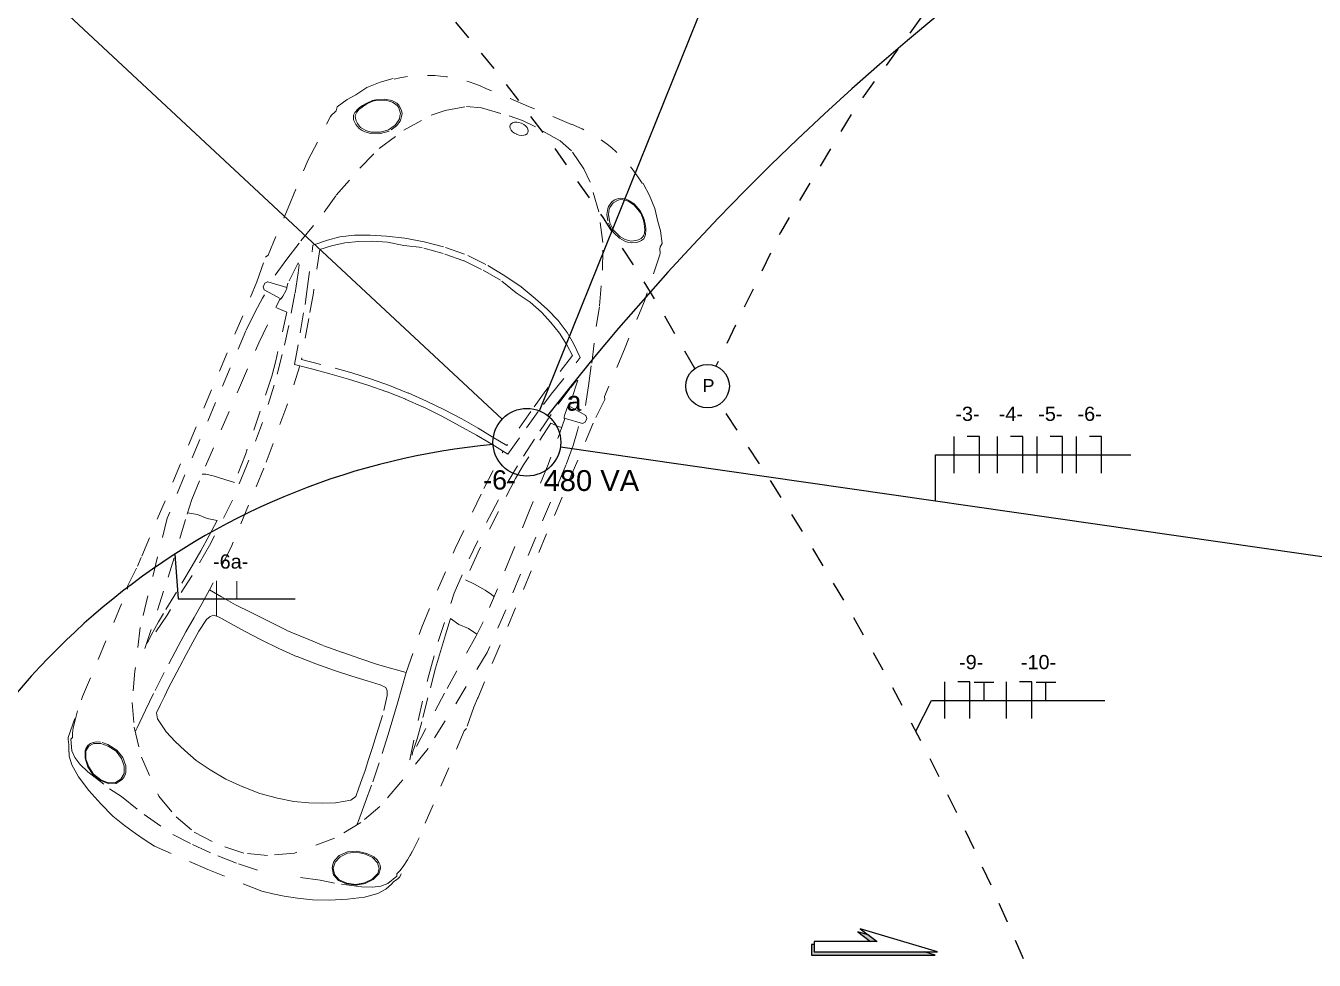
# Model space of a CAD drawing. Header units: metres. Extents: x -182 to 99, y 70 to 117.
# Drawn here: x -164.81 to -158.39, y 87.26 to 91.92 of the extents above; entities that cross this region are included whole.
import ezdxf

# ---------------------------------------------------------------- set-up
doc = ezdxf.new("R2010")
doc.units = ezdxf.units.M
doc.header["$LTSCALE"] = 0.01
doc.linetypes.add('ACAD_ISO02W100', pattern=[15, 12, -3])
doc.linetypes.add('Basculante', pattern=[0.003969, 0.002381, -0.001587])
doc.layers.add('A-DETL-GENF', color=3, linetype='Basculante', lineweight=9)
for name, color, linetype in [('FIAÇÃO', 10, 'Continuous'), ('Flecha', 7, 'Continuous'), ('Iluminação', 7, 'Continuous'), ('LEGENDA', 7, 'Continuous'), ('Sombra', 251, 'Continuous'), ('TOMADA', 7, 'ACAD_ISO02W100')]:
    doc.layers.add(name, color=color, linetype=linetype)
doc.styles.add('Arial', font='arial.ttf', dxfattribs={"height": 0.29506})

# ---------------------------------------------------------------- blocks, each defined once
blk = doc.blocks.new('M_RPC Escarabajo - M_RPC Escarabajo-198326-Subsuelo')
at = {"layer": 'A-DETL-GENF'}
for p, q in [((-0.5409, 0.7003), (-0.4686, 0.7214)), ((-0.4686, 0.7214), (-0.4038, 0.7371)), ((-0.4038, 0.7371), (-0.3464, 0.7492)), ((-0.3464, 0.7492), (-0.2908, 0.7585)), ((-0.2908, 0.7585), (-0.0013, 0.7627)), ((-0.0013, 0.7627), (0.2883, 0.7583)), ((0.2883, 0.7583), (0.3438, 0.7489)), ((0.3438, 0.7489), (0.4013, 0.7367)), ((0.4013, 0.7367), (0.4661, 0.721)), ((0.4661, 0.721), (0.5383, 0.6999)), ((-0.7007, 0.6302), (-0.6196, 0.668)), ((-0.6196, 0.668), (-0.5409, 0.7003)), ((-0.2304, 0.6696), (-0.1207, 0.6778)), ((-0.1207, 0.6778), (0.0009, 0.6808)), ((0.1181, 0.6777), (-0.0034, 0.6808)), ((0.2278, 0.6694), (0.1181, 0.6777)), ((0.3968, 0.633), (0.2278, 0.6694)), ((0.5383, 0.6999), (0.6171, 0.6674)), ((0.6171, 0.6674), (0.6981, 0.6296)), ((-0.8292, 0.5447), (-0.7738, 0.5871)), ((-0.7738, 0.5871), (-0.7007, 0.6302)), ((-0.7408, 0.5462), (-0.6095, 0.5816)), ((-0.6095, 0.5816), (-0.5383, 0.5941)), ((-0.5383, 0.5941), (-0.3995, 0.6333)), ((-0.3674, 0.5208), (-0.2486, 0.5826)), ((-0.2486, 0.5826), (-0.1354, 0.6179)), ((-0.1354, 0.6179), (0.0008, 0.6282)), ((0.1328, 0.6177), (-0.0034, 0.6282)), ((0.2459, 0.5823), (0.1328, 0.6177)), ((0.3647, 0.5204), (0.2459, 0.5823)), ((0.5357, 0.5936), (0.3968, 0.633)), ((0.6069, 0.5811), (0.5357, 0.5936)), ((0.7381, 0.5455), (0.6069, 0.5811)), ((0.6981, 0.6296), (0.7711, 0.5865)), ((0.7711, 0.5865), (0.8265, 0.544)), ((-0.857, 0.5091), (-0.8292, 0.5447)), ((-0.8289, 0.5051), (-0.7925, 0.5266)), ((-0.7925, 0.5266), (-0.7408, 0.5462)), ((-0.7804, 0.4892), (-0.7514, 0.5227)), ((-0.7754, 0.4901), (-0.7468, 0.5218)), ((-0.7514, 0.5227), (-0.7137, 0.5479)), ((-0.7468, 0.5218), (-0.7102, 0.5454)), ((-0.7137, 0.5479), (-0.6663, 0.5608)), ((-0.7102, 0.5454), (-0.6659, 0.5578)), ((-0.6663, 0.5608), (-0.6223, 0.5608)), ((-0.6659, 0.5578), (-0.6258, 0.5571)), ((-0.6258, 0.5571), (-0.5936, 0.5416)), ((-0.6223, 0.5608), (-0.5892, 0.5451)), ((-0.5936, 0.5416), (-0.5751, 0.515)), ((-0.5892, 0.5451), (-0.5692, 0.5152)), ((-0.5751, 0.515), (-0.5721, 0.4829)), ((-0.5692, 0.5152), (-0.5655, 0.4987)), ((-0.5237, 0.3747), (-0.3674, 0.5208)), ((0.5209, 0.3743), (0.3647, 0.5204)), ((0.5665, 0.5147), (0.5628, 0.4983)), ((0.5865, 0.5446), (0.5665, 0.5147)), ((0.5724, 0.5145), (0.5693, 0.4824)), ((0.5909, 0.5411), (0.5724, 0.5145)), ((0.6196, 0.5603), (0.5865, 0.5446)), ((0.6231, 0.5566), (0.5909, 0.5411)), ((0.6637, 0.5603), (0.6196, 0.5603)), ((0.6632, 0.5573), (0.6231, 0.5566)), ((0.7075, 0.5448), (0.6632, 0.5573)), ((0.711, 0.5473), (0.6637, 0.5603)), ((0.744, 0.5212), (0.7075, 0.5448)), ((0.7486, 0.5222), (0.711, 0.5473)), ((0.7897, 0.5259), (0.7381, 0.5455)), ((0.7726, 0.4894), (0.744, 0.5212)), ((0.7777, 0.4885), (0.7486, 0.5222)), ((0.8261, 0.5044), (0.7897, 0.5259)), ((0.8265, 0.544), (0.8542, 0.5084)), ((-0.8878, 0.4456), (-0.8802, 0.4592)), ((-0.8832, 0.4283), (-0.8555, 0.4801)), ((-0.8802, 0.4592), (-0.8739, 0.4762)), ((-0.8739, 0.4762), (-0.857, 0.5091)), ((-0.8555, 0.4801), (-0.8289, 0.5051)), ((-0.7954, 0.4436), (-0.7948, 0.4529)), ((-0.7948, 0.4529), (-0.7804, 0.4892)), ((-0.7905, 0.4531), (-0.7754, 0.4901)), ((-0.7869, 0.4267), (-0.7905, 0.4531)), ((-0.5721, 0.4829), (-0.5851, 0.4489)), ((-0.5663, 0.4751), (-0.5787, 0.4449)), ((-0.5654, 0.4821), (-0.5663, 0.4751)), ((-0.5655, 0.4987), (-0.5654, 0.4821)), ((0.5628, 0.4983), (0.5626, 0.4816)), ((0.5626, 0.4816), (0.5636, 0.4746)), ((0.5636, 0.4746), (0.5759, 0.4444)), ((0.5693, 0.4824), (0.5823, 0.4485)), ((0.7878, 0.4525), (0.7726, 0.4894)), ((0.792, 0.4522), (0.7777, 0.4885)), ((0.7841, 0.426), (0.7878, 0.4525)), ((0.7926, 0.4429), (0.792, 0.4522)), ((0.8528, 0.4794), (0.8261, 0.5044)), ((0.8804, 0.4276), (0.8528, 0.4794)), ((0.8542, 0.5084), (0.8711, 0.4754)), ((0.8711, 0.4754), (0.8774, 0.4584)), ((0.8774, 0.4584), (0.885, 0.4449)), ((-0.911, 0.2095), (-0.8977, 0.4265)), ((-0.8977, 0.4265), (-0.8932, 0.4366)), ((-0.8936, 0.3719), (-0.8863, 0.3976)), ((-0.8932, 0.4366), (-0.8878, 0.4456)), ((-0.8863, 0.3976), (-0.8778, 0.4182)), ((-0.8778, 0.4182), (-0.8832, 0.4283)), ((-0.7924, 0.4242), (-0.7954, 0.4436)), ((-0.7842, 0.4102), (-0.7924, 0.4242)), ((-0.7684, 0.4048), (-0.7869, 0.4267)), ((-0.7734, 0.4007), (-0.7842, 0.4102)), ((-0.7601, 0.3917), (-0.7734, 0.4007)), ((-0.7358, 0.3903), (-0.7684, 0.4048)), ((-0.7401, 0.3847), (-0.7601, 0.3917)), ((-0.6971, 0.3882), (-0.7358, 0.3903)), ((-0.6504, 0.3907), (-0.7014, 0.3817)), ((-0.6512, 0.3961), (-0.6971, 0.3882)), ((-0.6122, 0.4186), (-0.6512, 0.3961)), ((-0.6087, 0.4127), (-0.6504, 0.3907)), ((-0.5851, 0.4489), (-0.6122, 0.4186)), ((-0.5787, 0.4449), (-0.6087, 0.4127)), ((0.5759, 0.4444), (0.6059, 0.4122)), ((0.5823, 0.4485), (0.6094, 0.4181)), ((0.6059, 0.4122), (0.6475, 0.3902)), ((0.6094, 0.4181), (0.6483, 0.3956)), ((0.6475, 0.3902), (0.6986, 0.3811)), ((0.6483, 0.3956), (0.6942, 0.3876)), ((0.6942, 0.3876), (0.733, 0.3897)), ((0.733, 0.3897), (0.7656, 0.4041)), ((0.7373, 0.3841), (0.7573, 0.3911)), ((0.7573, 0.3911), (0.7706, 0.4001)), ((0.7656, 0.4041), (0.7841, 0.426)), ((0.7706, 0.4001), (0.7814, 0.4095)), ((0.7814, 0.4095), (0.7896, 0.4235)), ((0.7896, 0.4235), (0.7926, 0.4429)), ((0.8749, 0.4174), (0.8804, 0.4276)), ((0.8835, 0.3969), (0.8749, 0.4174)), ((0.8908, 0.3711), (0.8835, 0.3969)), ((0.885, 0.4449), (0.8904, 0.4358)), ((0.8904, 0.4358), (0.8949, 0.4257)), ((0.8949, 0.4257), (0.908, 0.2088)), ((-0.9062, 0.2853), (-0.8998, 0.3331)), ((-0.8998, 0.3331), (-0.8936, 0.3719)), ((-0.7324, 0.3833), (-0.7401, 0.3847)), ((-0.7014, 0.3817), (-0.7324, 0.3833)), ((-0.6142, 0.2513), (-0.5237, 0.3747)), ((0.6112, 0.2508), (0.5209, 0.3743)), ((0.6986, 0.3811), (0.7296, 0.3827)), ((0.8969, 0.3323), (0.8908, 0.3711)), ((0.9033, 0.2845), (0.8969, 0.3323)), ((-0.5996, 0.2481), (-0.6004, 0.2705)), ((-0.3371, 0.2613), (-0.3994, 0.2374)), ((-0.2658, 0.2837), (-0.3371, 0.2613)), ((-0.1834, 0.3004), (-0.2658, 0.2837)), ((-0.0934, 0.3124), (-0.1834, 0.3004)), ((0.0006, 0.3151), (-0.0934, 0.3124)), ((-0.0034, 0.3151), (0.0905, 0.3123)), ((0.0905, 0.3123), (0.1805, 0.3002)), ((0.1805, 0.3002), (0.2629, 0.2835)), ((0.2629, 0.2835), (0.3342, 0.261)), ((0.3342, 0.261), (0.3964, 0.2371)), ((0.5967, 0.2476), (0.5974, 0.27)), ((-0.9122, -0.3698), (-0.911, 0.2095)), ((-0.6711, 0.1413), (-0.6142, 0.2513)), ((-0.5958, 0.1518), (-0.5996, 0.2481)), ((-0.4594, 0.2102), (-0.5246, 0.1675)), ((-0.3994, 0.2374), (-0.4594, 0.2102)), ((0.3964, 0.2371), (0.4565, 0.2099)), ((0.4565, 0.2099), (0.5216, 0.1671)), ((0.5927, 0.1513), (0.5967, 0.2476)), ((0.668, 0.1407), (0.6112, 0.2508)), ((0.908, 0.2088), (0.908, -0.3705)), ((-0.7197, -0.0085), (-0.6711, 0.1413)), ((-0.591, 0.0587), (-0.5958, 0.1518)), ((-0.5246, 0.1675), (-0.5399, 0.1415)), ((-0.5399, 0.1415), (-0.5381, 0.0953)), ((0.5216, 0.1671), (0.5368, 0.1411)), ((0.5368, 0.1411), (0.535, 0.0949)), ((0.5879, 0.0582), (0.5927, 0.1513)), ((0.7166, -0.0091), (0.668, 0.1407)), ((-0.5381, 0.0953), (-0.5355, 0.0513)), ((0.535, 0.0949), (0.5324, 0.0509)), ((-0.5825, -0.0583), (-0.591, 0.0587)), ((-0.5355, 0.0513), (-0.5325, 0.0036)), ((-0.5325, 0.0036), (-0.5279, -0.0522)), ((0.5293, 0.0032), (0.5247, -0.0526)), ((0.5324, 0.0509), (0.5293, 0.0032)), ((0.5793, -0.0587), (0.5879, 0.0582)), ((-0.7801, -0.2182), (-0.7197, -0.0085)), ((-0.5695, -0.206), (-0.5825, -0.0583)), ((-0.5279, -0.0522), (-0.5231, -0.1159)), ((0.5247, -0.0526), (0.5198, -0.1164)), ((0.5662, -0.2065), (0.5793, -0.0587)), ((0.7768, -0.2189), (0.7166, -0.0091)), ((-0.5231, -0.1159), (-0.517, -0.1828)), ((0.5198, -0.1164), (0.5137, -0.1832)), ((-0.7483, -0.5047), (-0.7175, -0.1315)), ((-0.7159, -0.1697), (-0.7193, -0.1573)), ((-0.7175, -0.1315), (-0.6802, -0.3271)), ((-0.7142, -0.2051), (-0.7159, -0.1697)), ((-0.517, -0.1828), (-0.5037, -0.3085)), ((0.5137, -0.1832), (0.5063, -0.2524)), ((0.6767, -0.3276), (0.7142, -0.1321)), ((0.7109, -0.2057), (0.7126, -0.1703)), ((0.7126, -0.1703), (0.716, -0.1579)), ((0.7142, -0.1321), (0.7447, -0.5053)), ((-0.8671, -0.7739), (-0.7801, -0.2182)), ((-0.7109, -0.242), (-0.7142, -0.2051)), ((-0.7064, -0.2802), (-0.7109, -0.242)), ((-0.5611, -0.2867), (-0.5695, -0.206)), ((0.5063, -0.2524), (0.4992, -0.3149)), ((0.5577, -0.2871), (0.5662, -0.2065)), ((0.703, -0.2808), (0.7075, -0.2426)), ((0.7075, -0.2426), (0.7109, -0.2057)), ((0.8633, -0.7746), (0.7768, -0.2189)), ((-0.6995, -0.328), (-0.7064, -0.2802)), ((-0.5517, -0.3681), (-0.5611, -0.2867)), ((-0.5037, -0.3085), (-0.4905, -0.3826)), ((0.4992, -0.3149), (0.487, -0.383)), ((0.5482, -0.3686), (0.5577, -0.2871)), ((0.6961, -0.3286), (0.703, -0.2808)), ((-0.9179, -0.3844), (-0.9122, -0.3698)), ((-0.9106, -0.4957), (-0.9179, -0.3844)), ((-0.6815, -0.4502), (-0.6995, -0.328)), ((-0.6802, -0.3271), (-0.6418, -0.5569)), ((-0.5422, -0.4471), (-0.5517, -0.3681)), ((-0.4905, -0.3826), (-0.4799, -0.4047)), ((0.487, -0.383), (0.4764, -0.4051)), ((0.5386, -0.4475), (0.5482, -0.3686)), ((0.6382, -0.5574), (0.6767, -0.3276)), ((0.678, -0.4507), (0.6961, -0.3286)), ((0.9144, -0.3851), (0.907, -0.4964)), ((0.908, -0.3705), (0.9144, -0.3851)), ((-0.5333, -0.5249), (-0.5422, -0.4471)), ((-0.4799, -0.4047), (-0.4677, -0.4169)), ((-0.4677, -0.4169), (-0.4373, -0.4192)), ((-0.4373, -0.4192), (-0.3691, -0.4112)), ((-0.3691, -0.4112), (-0.2899, -0.4032)), ((-0.2899, -0.4032), (-0.1995, -0.396)), ((-0.1995, -0.396), (-0.1016, -0.3905)), ((-0.1016, -0.3905), (0, -0.3881)), ((0.0981, -0.3906), (-0.0034, -0.3881)), ((0.196, -0.3962), (0.0981, -0.3906)), ((0.2864, -0.4034), (0.196, -0.3962)), ((0.3656, -0.4115), (0.2864, -0.4034)), ((0.4338, -0.4196), (0.3656, -0.4115)), ((0.4642, -0.4173), (0.4338, -0.4196)), ((0.4764, -0.4051), (0.4642, -0.4173)), ((0.5298, -0.5254), (0.5386, -0.4475)), ((-0.9103, -0.543), (-0.9106, -0.4957)), ((-0.7831, -0.8295), (-0.7483, -0.5047)), ((-0.6601, -0.6017), (-0.6815, -0.4502)), ((-0.386, -0.5075), (-0.4647, -0.5163)), ((-0.298, -0.5014), (-0.386, -0.5075)), ((-0.2025, -0.4949), (-0.298, -0.5014)), ((-0.1025, -0.489), (-0.2025, -0.4949)), ((-0.0001, -0.4886), (-0.1025, -0.489)), ((-0.0034, -0.4886), (0.0989, -0.4891)), ((0.0989, -0.4891), (0.199, -0.4951)), ((0.199, -0.4951), (0.2944, -0.5017)), ((0.2944, -0.5017), (0.3824, -0.5079)), ((0.3824, -0.5079), (0.4611, -0.5167)), ((0.6565, -0.6023), (0.678, -0.4507)), ((0.7447, -0.5053), (0.7793, -0.8301)), ((0.907, -0.4964), (0.9067, -0.5437)), ((-0.9112, -0.5492), (-0.9103, -0.543)), ((-0.9112, -2.0329), (-0.9112, -0.5492)), ((-0.6418, -0.5569), (-0.6196, -0.7286)), ((-0.4647, -0.5163), (-0.5333, -0.5249)), ((-0.5333, -0.5249), (-0.5169, -0.7644)), ((0.4611, -0.5167), (0.5298, -0.5254)), ((0.5131, -0.7648), (0.5298, -0.5254)), ((0.6158, -0.7291), (0.6382, -0.5574)), ((0.9067, -0.5499), (0.9067, -2.0337)), ((-0.6496, -0.6871), (-0.6601, -0.6017)), ((0.6458, -0.6876), (0.6565, -0.6023)), ((-0.6401, -0.7743), (-0.6496, -0.6871)), ((0.6363, -0.7748), (0.6458, -0.6876)), ((-0.6196, -0.7286), (-0.6011, -0.9821)), ((-0.5169, -0.7644), (-0.5191, -1.1899)), ((0.515, -1.1903), (0.5131, -0.7648)), ((0.5971, -0.9826), (0.6158, -0.7291)), ((-0.8695, -1.0059), (-0.8671, -0.7739)), ((-0.7894, -0.9071), (-0.7831, -0.8295)), ((-0.6328, -0.8585), (-0.6401, -0.7743)), ((0.6289, -0.859), (0.6363, -0.7748)), ((0.7793, -0.8301), (0.7855, -0.9078)), ((0.8655, -1.0066), (0.8633, -0.7746)), ((-0.7834, -0.8369), (-0.7343, -0.8482)), ((-0.7343, -0.8482), (-0.6821, -0.8482)), ((-0.6821, -0.8482), (-0.6328, -0.8585)), ((0.6783, -0.8488), (0.6289, -0.859)), ((0.7305, -0.8488), (0.6783, -0.8488)), ((0.7795, -0.8376), (0.7305, -0.8488)), ((-0.7914, -1.0855), (-0.7894, -0.9071)), ((0.7855, -0.9078), (0.7874, -1.0862)), ((-0.8674, -1.3978), (-0.8695, -1.0059)), ((-0.6011, -0.9821), (-0.6032, -1.1698)), ((0.599, -1.1703), (0.5971, -0.9826)), ((0.8636, -1.3985), (0.8655, -1.0066)), ((-0.7897, -1.2834), (-0.7914, -1.0855)), ((-0.7869, -1.045), (-0.7912, -1.0421)), ((-0.7749, -1.049), (-0.7869, -1.045)), ((-0.7373, -1.0558), (-0.7749, -1.049)), ((-0.6765, -1.0627), (-0.7373, -1.0558)), ((-0.6268, -1.0666), (-0.6765, -1.0627)), ((-0.6309, -1.2171), (-0.6268, -1.0666)), ((0.6227, -1.0671), (0.6725, -1.0633)), ((0.6268, -1.2177), (0.6227, -1.0671)), ((0.6725, -1.0633), (0.7332, -1.0564)), ((0.7332, -1.0564), (0.7708, -1.0497)), ((0.7708, -1.0497), (0.7829, -1.0456)), ((0.7829, -1.0456), (0.7871, -1.0428)), ((0.7874, -1.0862), (0.7855, -1.2841)), ((-0.6466, -1.444), (-0.6309, -1.2171)), ((-0.6032, -1.1698), (-0.6148, -1.3973)), ((-0.5191, -1.1899), (-0.5345, -1.521)), ((0.53, -1.5215), (0.515, -1.1903)), ((0.6105, -1.3978), (0.599, -1.1703)), ((0.6422, -1.4446), (0.6268, -1.2177)), ((-0.787, -1.5139), (-0.7897, -1.2834)), ((0.7855, -1.2841), (0.7826, -1.5146)), ((-0.8674, -1.786), (-0.8674, -1.3978)), ((-0.6148, -1.3973), (-0.6322, -1.5905)), ((0.6277, -1.5911), (0.6105, -1.3978)), ((0.8627, -1.7867), (0.8636, -1.3985)), ((-0.6613, -1.6273), (-0.6466, -1.444)), ((0.6568, -1.6279), (0.6422, -1.4446)), ((-0.7845, -1.7554), (-0.787, -1.5139)), ((-0.5345, -1.521), (-0.5518, -1.7302)), ((0.5472, -1.7307), (0.53, -1.5215)), ((0.7826, -1.5146), (0.7798, -1.756)), ((-0.6322, -1.5905), (-0.6544, -1.7467)), ((0.6498, -1.7473), (0.6277, -1.5911)), ((-0.6718, -1.706), (-0.6613, -1.6273)), ((0.6672, -1.7066), (0.6568, -1.6279)), ((-0.716, -1.95), (-0.6718, -1.706)), ((-0.5785, -1.7253), (-0.6144, -1.8819)), ((-0.486, -1.7399), (-0.5785, -1.7253)), ((0.4814, -1.7403), (0.5739, -1.7258)), ((0.5739, -1.7258), (0.6096, -1.8825)), ((0.7112, -1.9506), (0.6672, -1.7066)), ((-0.862, -1.8903), (-0.8674, -1.786)), ((-0.7726, -1.9937), (-0.7845, -1.7554)), ((-0.6544, -1.7467), (-0.6807, -1.8928)), ((-0.6024, -1.9647), (-0.5574, -1.7622)), ((-0.5574, -1.7622), (-0.473, -1.7746)), ((-0.3989, -1.7513), (-0.486, -1.7399)), ((-0.473, -1.7746), (-0.3922, -1.7867)), ((-0.3022, -1.7629), (-0.3989, -1.7513)), ((-0.3922, -1.7867), (-0.2993, -1.7978)), ((-0.2027, -1.7721), (-0.3022, -1.7629)), ((-0.2993, -1.7978), (-0.2018, -1.8066)), ((-0.1022, -1.7783), (-0.2027, -1.7721)), ((-0.0012, -1.7805), (-0.1022, -1.7783)), ((-0.0034, -1.7805), (0.0975, -1.7784)), ((0.0975, -1.7784), (0.198, -1.7723)), ((0.2946, -1.7981), (0.1971, -1.8067)), ((0.198, -1.7723), (0.2976, -1.7631)), ((0.3804, -1.7879), (0.2946, -1.7981)), ((0.2976, -1.7631), (0.3943, -1.7516)), ((0.5527, -1.7626), (0.3804, -1.7879)), ((0.3943, -1.7516), (0.4814, -1.7403)), ((0.5975, -1.9652), (0.5527, -1.7626)), ((0.6759, -1.8933), (0.6498, -1.7473)), ((0.7798, -1.756), (0.7677, -1.9943)), ((0.8572, -1.891), (0.8627, -1.7867)), ((-0.2018, -1.8066), (-0.1021, -1.8119)), ((-0.1021, -1.8119), (-0.0012, -1.8137)), ((0.0974, -1.812), (-0.0034, -1.8137)), ((0.1971, -1.8067), (0.0974, -1.812)), ((-0.8538, -1.9682), (-0.862, -1.8903)), ((-0.6807, -1.8928), (-0.7144, -2.0517)), ((-0.6144, -1.8819), (-0.6466, -2.0217)), ((0.6096, -1.8825), (0.6418, -2.0222)), ((0.7095, -2.0523), (0.6759, -1.8933)), ((0.849, -1.9689), (0.8572, -1.891)), ((-0.8512, -1.9881), (-0.8538, -1.9682)), ((-0.7756, -1.951), (-0.7699, -1.952)), ((-0.7699, -1.952), (-0.7624, -1.9502)), ((-0.7624, -1.9502), (-0.716, -1.95)), ((-0.6309, -2.0911), (-0.6024, -1.9647)), ((0.626, -2.0917), (0.5975, -1.9652)), ((0.7576, -1.9508), (0.7112, -1.9506)), ((0.7651, -1.9526), (0.7576, -1.9508)), ((0.7708, -1.9517), (0.7651, -1.9526)), ((0.8464, -1.9888), (0.849, -1.9689)), ((-0.9194, -2.1628), (-0.9112, -2.0329)), ((-0.8723, -2.021), (-0.8628, -2.0091)), ((-0.8723, -2.0417), (-0.8723, -2.021)), ((-0.8625, -2.0531), (-0.8723, -2.0417)), ((-0.8628, -2.0091), (-0.7687, -1.9999)), ((-0.7629, -2.0649), (-0.8625, -2.0531)), ((-0.7687, -1.9999), (-0.7726, -1.9937)), ((-0.7687, -1.9999), (-0.7667, -2.0045)), ((-0.7667, -2.0045), (-0.7644, -2.0172)), ((-0.7644, -2.0172), (-0.7619, -2.0471)), ((-0.7619, -2.0471), (-0.762, -2.0603)), ((-0.7144, -2.0517), (-0.7397, -2.1527)), ((-0.6466, -2.0217), (-0.6631, -2.0842)), ((0.6418, -2.0222), (0.6582, -2.0848)), ((0.7347, -2.1533), (0.7095, -2.0523)), ((0.7596, -2.0178), (0.7571, -2.0478)), ((0.7571, -2.0478), (0.7571, -2.0609)), ((0.758, -2.0655), (0.8577, -2.0538)), ((0.7619, -2.0051), (0.7596, -2.0178)), ((0.7638, -2.0006), (0.7619, -2.0051)), ((0.7677, -1.9943), (0.7638, -2.0006)), ((0.858, -2.0099), (0.7638, -2.0006)), ((0.8577, -2.0538), (0.8674, -2.0424)), ((0.8674, -2.0218), (0.858, -2.0099)), ((0.8674, -2.0424), (0.8674, -2.0218)), ((0.9067, -2.0337), (0.9144, -2.1636)), ((-0.8411, -2.0984), (-0.8174, -2.1949)), ((-0.7666, -2.0853), (-0.7632, -2.0648)), ((-0.758, -2.1994), (-0.7666, -2.0853)), ((-0.762, -2.0603), (-0.7629, -2.0649)), ((-0.6631, -2.0842), (-0.725, -2.3095)), ((-0.6856, -2.3027), (-0.6309, -2.0911)), ((0.6805, -2.3033), (0.626, -2.0917)), ((0.6582, -2.0848), (0.7199, -2.3101)), ((0.753, -2.2001), (0.7617, -2.0859)), ((0.7571, -2.0609), (0.758, -2.0655)), ((0.7617, -2.0859), (0.7583, -2.0655)), ((0.8362, -2.0991), (0.8124, -2.1956)), ((-0.9125, -2.177), (-0.9194, -2.1628)), ((-0.9119, -2.4331), (-0.9125, -2.177)), ((-0.7397, -2.1527), (-0.7503, -2.1918)), ((0.7453, -2.1925), (0.7347, -2.1533)), ((0.9075, -2.1777), (0.9063, -2.4339)), ((0.9144, -2.1636), (0.9075, -2.1777)), ((-0.8174, -2.1949), (-0.7889, -2.3049)), ((-0.7503, -2.1918), (-0.758, -2.1991)), ((0.753, -2.1997), (0.7453, -2.1925)), ((0.8124, -2.1956), (0.7838, -2.3055)), ((-0.7889, -2.3049), (-0.7378, -2.482)), ((-0.725, -2.3095), (-0.668, -2.3604)), ((-0.6386, -2.3414), (-0.6856, -2.3027)), ((0.6335, -2.3419), (0.6805, -2.3033)), ((0.7199, -2.3101), (0.6628, -2.361)), ((0.7838, -2.3055), (0.7325, -2.4826)), ((-0.668, -2.3604), (-0.6172, -2.3995)), ((-0.5829, -2.3815), (-0.6386, -2.3414)), ((0.5778, -2.382), (0.6335, -2.3419)), ((0.6628, -2.361), (0.612, -2.4)), ((-0.9119, -2.6919), (-0.9119, -2.4331)), ((-0.6172, -2.3995), (-0.5528, -2.4357)), ((-0.5229, -2.4141), (-0.5829, -2.3815)), ((-0.5528, -2.4357), (-0.4817, -2.4659)), ((-0.4594, -2.4433), (-0.5229, -2.4141)), ((0.4542, -2.4437), (0.5177, -2.4146)), ((0.5476, -2.4362), (0.4765, -2.4663)), ((0.5177, -2.4146), (0.5778, -2.382)), ((0.612, -2.4), (0.5476, -2.4362)), ((0.9063, -2.4339), (0.9063, -2.6926)), ((-0.7378, -2.482), (-0.7145, -2.5833)), ((-0.4817, -2.4659), (-0.4038, -2.4925)), ((-0.3884, -2.4661), (-0.4594, -2.4433)), ((-0.4038, -2.4925), (-0.3169, -2.519)), ((-0.3064, -2.4833), (-0.3884, -2.4661)), ((-0.2178, -2.509), (-0.3064, -2.4833)), ((0.2125, -2.5092), (0.3011, -2.4836)), ((0.3011, -2.4836), (0.3831, -2.4664)), ((0.3986, -2.4928), (0.3116, -2.5193)), ((0.3831, -2.4664), (0.4542, -2.4437)), ((0.4765, -2.4663), (0.3986, -2.4928)), ((0.7325, -2.4826), (0.7091, -2.5839)), ((-0.3169, -2.519), (-0.2211, -2.5392)), ((-0.2211, -2.5392), (-0.1119, -2.555)), ((-0.1101, -2.5226), (-0.2178, -2.509)), ((-0.1119, -2.555), (-0.0019, -2.5612)), ((-0.0018, -2.5289), (-0.1101, -2.5226)), ((-0.0034, -2.5289), (0.1048, -2.5227)), ((0.1066, -2.5551), (-0.0034, -2.5612)), ((0.1048, -2.5227), (0.2125, -2.5092)), ((0.2158, -2.5394), (0.1066, -2.5551)), ((0.3116, -2.5193), (0.2158, -2.5394)), ((-0.7145, -2.5833), (-0.6584, -2.753)), ((0.7091, -2.5839), (0.6529, -2.7536)), ((-0.8932, -2.9341), (-0.9119, -2.6919)), ((0.9063, -2.6926), (0.8876, -2.9349)), ((-0.6584, -2.753), (-0.6069, -2.8816)), ((0.6529, -2.7536), (0.6014, -2.8821)), ((-0.6069, -2.8816), (-0.5296, -3.0137)), ((0.6014, -2.8821), (0.5239, -3.0141)), ((-0.8896, -2.9446), (-0.8932, -2.9341)), ((-0.8823, -2.9598), (-0.8896, -2.9446)), ((-0.7732, -2.9556), (-0.7613, -2.9456)), ((-0.7664, -2.9631), (-0.7553, -2.9536)), ((-0.7613, -2.9456), (-0.7384, -2.9337)), ((-0.7553, -2.9536), (-0.734, -2.9422)), ((-0.7384, -2.9337), (-0.7198, -2.9305)), ((-0.734, -2.9422), (-0.7167, -2.939)), ((-0.7198, -2.9305), (-0.7062, -2.9301)), ((-0.7167, -2.939), (-0.704, -2.9377)), ((-0.7062, -2.9301), (-0.6756, -2.9336)), ((-0.704, -2.9377), (-0.6755, -2.9409)), ((-0.6756, -2.9336), (-0.6394, -2.9477)), ((-0.6755, -2.9409), (-0.633, -2.9588)), ((-0.6394, -2.9477), (-0.63, -2.9528)), ((-0.63, -2.9528), (-0.5959, -2.9805)), ((0.6244, -2.9534), (0.5902, -2.981)), ((0.6337, -2.9482), (0.6244, -2.9534)), ((0.6699, -2.9415), (0.6274, -2.9593)), ((0.67, -2.9342), (0.6337, -2.9482)), ((0.6984, -2.9383), (0.6699, -2.9415)), ((0.7006, -2.9307), (0.67, -2.9342)), ((0.711, -2.9396), (0.6984, -2.9383)), ((0.7142, -2.9311), (0.7006, -2.9307)), ((0.7284, -2.9428), (0.711, -2.9396)), ((0.7328, -2.9343), (0.7142, -2.9311)), ((0.7497, -2.9542), (0.7284, -2.9428)), ((0.7557, -2.9463), (0.7328, -2.9343)), ((0.7675, -2.9563), (0.7557, -2.9463)), ((0.884, -2.9453), (0.8767, -2.9605)), ((0.8876, -2.9349), (0.884, -2.9453)), ((-0.8787, -2.9711), (-0.8823, -2.9598)), ((-0.881, -2.9908), (-0.8787, -2.9711)), ((-0.8496, -3.0452), (-0.881, -2.9908)), ((-0.7894, -2.9843), (-0.7878, -2.9775)), ((-0.7883, -2.9995), (-0.7894, -2.9843)), ((-0.7821, -3.02), (-0.7883, -2.9995)), ((-0.7878, -2.9775), (-0.7827, -2.9668)), ((-0.7827, -2.9668), (-0.7806, -2.9638)), ((-0.7815, -2.9899), (-0.78, -2.9835)), ((-0.7804, -3.0041), (-0.7815, -2.9899)), ((-0.7806, -2.9638), (-0.7732, -2.9556)), ((-0.7747, -3.0232), (-0.7804, -3.0041)), ((-0.78, -2.9835), (-0.7753, -2.9736)), ((-0.7753, -2.9736), (-0.7664, -2.9631)), ((-0.633, -2.9588), (-0.6013, -2.9846)), ((-0.6013, -2.9846), (-0.5789, -3.0198)), ((-0.5891, -2.9901), (-0.5719, -3.0184)), ((-0.5296, -3.0137), (-0.4326, -3.1342)), ((0.5239, -3.0141), (0.4268, -3.1346)), ((0.5834, -2.9906), (0.5662, -3.0189)), ((0.5956, -2.9851), (0.5732, -3.0203)), ((0.6274, -2.9593), (0.5956, -2.9851)), ((0.7608, -2.9638), (0.7497, -2.9542)), ((0.7696, -2.9743), (0.7608, -2.9638)), ((0.775, -2.9645), (0.7675, -2.9563)), ((0.769, -3.0238), (0.7748, -3.0047)), ((0.7744, -2.9842), (0.7696, -2.9743)), ((0.7758, -2.9905), (0.7744, -2.9842)), ((0.7748, -3.0047), (0.7758, -2.9905)), ((0.7771, -2.9675), (0.775, -2.9645)), ((0.7764, -3.0207), (0.7826, -3.0002)), ((0.7822, -2.9781), (0.7771, -2.9675)), ((0.7837, -2.9849), (0.7822, -2.9781)), ((0.7826, -3.0002), (0.7837, -2.9849)), ((0.8753, -2.9915), (0.8439, -3.0459)), ((0.8767, -2.9605), (0.873, -2.9718)), ((0.873, -2.9718), (0.8753, -2.9915)), ((-0.8194, -3.083), (-0.8496, -3.0452)), ((-0.7773, -3.0293), (-0.7821, -3.02)), ((-0.7668, -3.0466), (-0.7773, -3.0293)), ((-0.7703, -3.0309), (-0.7747, -3.0232)), ((-0.7604, -3.048), (-0.7703, -3.0309)), ((-0.7527, -3.0658), (-0.7668, -3.0466)), ((-0.7478, -3.065), (-0.7604, -3.048)), ((-0.7309, -3.0885), (-0.7527, -3.0658)), ((-0.7278, -3.0859), (-0.7478, -3.065)), ((-0.5789, -3.0198), (-0.572, -3.0468)), ((-0.5743, -3.0694), (-0.5774, -3.0831)), ((-0.572, -3.0563), (-0.5743, -3.0694)), ((-0.572, -3.0468), (-0.572, -3.0563)), ((-0.5719, -3.0184), (-0.5644, -3.0473)), ((-0.5665, -3.0717), (-0.5703, -3.0863)), ((-0.5644, -3.0575), (-0.5665, -3.0717)), ((-0.5644, -3.0473), (-0.5644, -3.0575)), ((0.5587, -3.0478), (0.5586, -3.058)), ((0.5586, -3.058), (0.5608, -3.0721)), ((0.5662, -3.0189), (0.5587, -3.0478)), ((0.5608, -3.0721), (0.5645, -3.0868)), ((0.5663, -3.0473), (0.5662, -3.0567)), ((0.5662, -3.0567), (0.5685, -3.0699)), ((0.5732, -3.0203), (0.5663, -3.0473)), ((0.5685, -3.0699), (0.5716, -3.0836)), ((0.722, -3.0865), (0.7421, -3.0656)), ((0.7251, -3.0891), (0.7469, -3.0664)), ((0.7421, -3.0656), (0.7547, -3.0486)), ((0.7469, -3.0664), (0.7611, -3.0473)), ((0.7547, -3.0486), (0.7645, -3.0315)), ((0.7611, -3.0473), (0.7716, -3.03)), ((0.7645, -3.0315), (0.769, -3.0238)), ((0.7716, -3.03), (0.7764, -3.0207)), ((0.8439, -3.0459), (0.8137, -3.0837)), ((-0.7812, -3.1371), (-0.8194, -3.083)), ((-0.7316, -3.1872), (-0.7812, -3.1371)), ((-0.7179, -3.0982), (-0.7309, -3.0885)), ((-0.7157, -3.095), (-0.7278, -3.0859)), ((-0.6774, -3.1187), (-0.7179, -3.0982)), ((-0.6772, -3.1138), (-0.7157, -3.095)), ((-0.6424, -3.1254), (-0.6774, -3.1187)), ((-0.6446, -3.1195), (-0.6772, -3.1138)), ((-0.6344, -3.1193), (-0.6446, -3.1195)), ((-0.6314, -3.1252), (-0.6424, -3.1254)), ((-0.6186, -3.1171), (-0.6344, -3.1193)), ((-0.6145, -3.1228), (-0.6314, -3.1252)), ((-0.6058, -3.1123), (-0.6186, -3.1171)), ((-0.6008, -3.1177), (-0.6145, -3.1228)), ((-0.5956, -3.1055), (-0.6058, -3.1123)), ((-0.5898, -3.1104), (-0.6008, -3.1177)), ((-0.5774, -3.0831), (-0.5956, -3.1055)), ((-0.5805, -3.1011), (-0.5898, -3.1104)), ((-0.574, -3.0927), (-0.5805, -3.1011)), ((-0.5703, -3.0863), (-0.574, -3.0927)), ((-0.4326, -3.1342), (-0.3784, -3.1832)), ((0.4268, -3.1346), (0.3725, -3.1836)), ((0.5645, -3.0868), (0.5683, -3.0932)), ((0.5683, -3.0932), (0.5748, -3.1016)), ((0.5716, -3.0836), (0.5898, -3.106)), ((0.5748, -3.1016), (0.584, -3.1109)), ((0.584, -3.1109), (0.595, -3.1182)), ((0.5898, -3.106), (0.6001, -3.1128)), ((0.595, -3.1182), (0.6087, -3.1233)), ((0.6001, -3.1128), (0.6128, -3.1176)), ((0.6087, -3.1233), (0.6257, -3.1257)), ((0.6128, -3.1176), (0.6286, -3.1198)), ((0.6257, -3.1257), (0.6366, -3.1259)), ((0.6286, -3.1198), (0.6388, -3.1201)), ((0.6366, -3.1259), (0.6717, -3.1192)), ((0.6388, -3.1201), (0.6714, -3.1143)), ((0.6714, -3.1143), (0.7099, -3.0956)), ((0.6717, -3.1192), (0.7121, -3.0988)), ((0.7099, -3.0956), (0.722, -3.0865)), ((0.7121, -3.0988), (0.7251, -3.0891)), ((0.7754, -3.1378), (0.7258, -3.1879)), ((0.8137, -3.0837), (0.7754, -3.1378)), ((-0.6783, -3.2297), (-0.7316, -3.1872)), ((-0.3784, -3.1832), (-0.2867, -3.2425)), ((0.3725, -3.1836), (0.2808, -3.2427)), ((0.7258, -3.1879), (0.6724, -3.2303)), ((-0.6734, -3.2287), (-0.6783, -3.2297)), ((-0.2867, -3.2425), (-0.2154, -3.2655)), ((-0.2154, -3.2655), (-0.0737, -3.2829)), ((-0.0506, -3.2424), (-0.049, -3.2346)), ((-0.049, -3.2501), (-0.0506, -3.2424)), ((-0.049, -3.2346), (-0.0443, -3.2274)), ((-0.0443, -3.2574), (-0.049, -3.2501)), ((-0.0443, -3.2274), (-0.0368, -3.2212)), ((-0.0368, -3.2636), (-0.0443, -3.2574)), ((-0.0368, -3.2212), (-0.027, -3.2164)), ((-0.027, -3.2683), (-0.0368, -3.2636)), ((-0.027, -3.2164), (-0.0157, -3.2134)), ((-0.0157, -3.2713), (-0.027, -3.2683)), ((-0.0157, -3.2134), (-0.0035, -3.2124)), ((-0.0035, -3.2723), (-0.0157, -3.2713)), ((-0.0035, -3.2124), (-0.0024, -3.2124)), ((0.0098, -3.2134), (-0.0024, -3.2124)), ((-0.0024, -3.2723), (0.0098, -3.2713)), ((0.0212, -3.2164), (0.0098, -3.2134)), ((0.0098, -3.2713), (0.0211, -3.2684)), ((0.0211, -3.2684), (0.0309, -3.2636)), ((0.031, -3.2212), (0.0212, -3.2164)), ((0.0309, -3.2636), (0.0384, -3.2574)), ((0.0384, -3.2274), (0.031, -3.2212)), ((0.0432, -3.2346), (0.0384, -3.2274)), ((0.0384, -3.2574), (0.0431, -3.2502)), ((0.0431, -3.2502), (0.0448, -3.2424)), ((0.0448, -3.2424), (0.0432, -3.2346)), ((0.2095, -3.2657), (0.0677, -3.283)), ((0.2808, -3.2427), (0.2095, -3.2657)), ((-0.0737, -3.2829), (-0.0025, -3.2871)), ((0.0677, -3.283), (-0.0034, -3.2871)), ((-0.2345, -3.3634), (-0.003, -3.3634)), ((-0.003, -3.3634), (0.2285, -3.3634))]:
    blk.add_line(p, q, dxfattribs=at)
for centre, start, end in [((-0.2594, -2.6623), 233.83714, 272.03356), ((0.254, -2.6625), 267.91827, 306.11469)]:
    blk.add_arc(centre, 0.7016, start, end, dxfattribs=at)
blk = doc.blocks.new('F-N')
at = {"layer": 'FIAÇÃO'}
blk.add_line((2561.97, 1254.62), (2561.97, 1275.44), dxfattribs=at)
at = {"layer": 'FIAÇÃO', "color": 5}
blk.add_lwpolyline([(2576.26, 1254.62), (2576.26, 1275.44), (2569.32, 1275.44)], dxfattribs=at)
blk = doc.blocks.new('F-N-T')
at = {"layer": 'FIAÇÃO', "color": 1}
blk.add_line((2561.97, 1284.08), (2561.97, 1304.9), dxfattribs=at)
at = {"layer": 'FIAÇÃO', "color": 3}
blk.add_line((2584.31, 1294.33), (2584.31, 1304.75), dxfattribs=at)
at = {"layer": 'FIAÇÃO', "color": 5}
blk.add_lwpolyline([(2576.26, 1284.08), (2576.26, 1304.9), (2569.32, 1304.9)], dxfattribs=at)
at = {"layer": 'FIAÇÃO', "color": 3}
blk.add_lwpolyline([(2578.75, 1304.75), (2584.31, 1304.75), (2589.86, 1304.75)], dxfattribs=at)

msp = doc.modelspace()

# ---------------------------------------------------------------- hatches: boundary and pattern name
at = {"layer": 'Sombra', "linetype": 'Continuous'}
h = msp.add_hatch(color=256, dxfattribs=at)
h.paths.add_polyline_path([(-160.6674, 87.4001), (-160.611, 87.3831), (-160.57, 87.3523), (-160.6034, 87.3523)])
h.paths.add_polyline_path([(-160.8974, 87.3368), (-160.8844, 87.3368), (-160.8844, 87.3), (-160.3343, 87.3), (-160.282, 87.2842), (-160.8974, 87.2842)])

# ---------------------------------------------------------------- linework, layer by layer
at = {"layer": 'FIAÇÃO', "lineweight": 20}
msp.add_line((-163.8627, 88.9733), (-163.8627, 89.1501), dxfattribs=at)
at = {"layer": 'FIAÇÃO', "color": 18, "lineweight": 20, "true_color": 0x000000}
msp.add_line((-163.7627, 89.0605), (-163.7627, 89.1489), dxfattribs=at)
at = {"layer": 'Flecha', "linetype": 'Continuous'}
msp.add_lwpolyline([(-160.57, 87.3523), (-160.8844, 87.3523), (-160.8844, 87.3), (-160.269, 87.3), (-160.6544, 87.4158)], close=True, dxfattribs=at)
for points in [[(-160.611, 87.3831), (-160.6674, 87.4001), (-160.6034, 87.3523)], [(-160.8844, 87.3368), (-160.8974, 87.3368), (-160.8974, 87.2842), (-160.282, 87.2842), (-160.3343, 87.3)]]:
    msp.add_lwpolyline(points, dxfattribs=at)
at = {"layer": 'Iluminação', "color": 0, "ltscale": 0.5}
for p, q in [((-162.2533, 89.9971), (-159.3114, 97.2951)), ((-162.4399, 89.9557), (-166.943, 94.153)), ((-157.5835, 89.1582), (-162.1494, 89.8165)), ((-160.2802, 89.547), (-160.2802, 89.778)), ((-160.2802, 89.778), (-159.3052, 89.778)), ((-164.0706, 89.2834), (-164.0549, 89.0605)), ((-164.0549, 89.0605), (-163.4705, 89.0605)), ((-160.3771, 88.401), (-160.2996, 88.5541)), ((-160.2996, 88.5541), (-159.4349, 88.5541))]:
    msp.add_line(p, q, dxfattribs=at)
at = {"layer": 'Iluminação', "color": 7, "ltscale": 0.5, "true_color": 0xffffff}
msp.add_circle((-162.3164, 89.8406), 0.1688, dxfattribs=at)
at = {"layer": 'Iluminação', "color": 0, "ltscale": 0.5}
for centre, radius, start, end in [((-152.2484, 82.2071), 12.6347, 88.66994, 142.06573), ((-162.1619, 86.3144), 3.5295, 95.24985, 160.62099)]:
    msp.add_arc(centre, radius, start, end, dxfattribs=at)
at = {"layer": 'LEGENDA'}
msp.add_circle((-161.4157, 90.1205), 0.1087, dxfattribs=at)
at = {"layer": 'TOMADA', "color": 0, "ltscale": 0.5}
for centre, radius, start, end in [((-153.983, 87.0601), 8.0383, 75.38739, 156.85004), ((-170.9016, 84.9864), 10.7737, 28.99725, 66.12745), ((-174.5262, 81.0222), 15.9576, 11.54537, 34.36885)]:
    msp.add_arc(centre, radius, start, end, dxfattribs=at)

# ---------------------------------------------------------------- block references
at = {"layer": 'A-DETL-GENF', "rotation": 157.2320789601397}
msp.add_blockref('M_RPC Escarabajo - M_RPC Escarabajo-198326-Subsuelo', (-163.6125, 88.4149), dxfattribs=at)
at = {"layer": 'FIAÇÃO', "lineweight": 20, "xscale": 0.008784106945095342, "yscale": 0.008784106945095342, "zscale": 0.008784106945095342}
for name, p in [('F-N', (-182.6906, 78.6658)), ('F-N', (-182.4744, 78.6658)), ('F-N', (-182.2774, 78.6658)), ('F-N', (-182.0818, 78.6658)), ('F-N-T', (-182.7381, 77.1845)), ('F-N-T', (-182.4301, 77.1845))]:
    msp.add_blockref(name, p, dxfattribs=at)

# ---------------------------------------------------------------- texts
at = {"layer": 'FIAÇÃO', "lineweight": 20, "style": 'Arial'}
for s, p in [('-3-', (-160.1805, 89.9473)), ('-4-', (-159.9643, 89.9473)), ('-5-', (-159.7673, 89.9473)), ('-6-', (-159.5717, 89.9473)), ('-6a-', (-163.8804, 89.211)), ('-9-', (-160.162, 88.7096)), ('-10-', (-159.854, 88.7096))]:
    msp.add_text(s, height=0.07075, dxfattribs=at).set_placement(p)
at = {"layer": 'Iluminação', "color": 7, "ltscale": 0.5, "true_color": 0xffffff, "style": 'Arial'}
for s, height, p in [('a', 0.0959, (-162.119, 89.998)), ('-6-', 0.09589, (-162.5341, 89.6052))]:
    msp.add_text(s, height=height, dxfattribs=at).set_placement(p)
at = {"layer": 'Iluminação', "color": 7, "ltscale": 0.5, "true_color": 0xffffff, "insert": (-161.9948, 89.5964), "char_height": 0.104025, "width": 0.595396, "attachment_point": 8, "style": 'Arial'}
msp.add_mtext('{\\H0.0275x;\\P\\P}480 VA', dxfattribs=at)
at = {"layer": 'LEGENDA', "lineweight": 20, "insert": (-161.4111, 90.0913), "char_height": 0.064436, "width": 0.400106, "attachment_point": 8, "style": 'Arial'}
msp.add_mtext('{\\H0.0275x;\\P\\P}P', dxfattribs=at)

doc.saveas('drawing.dxf')
